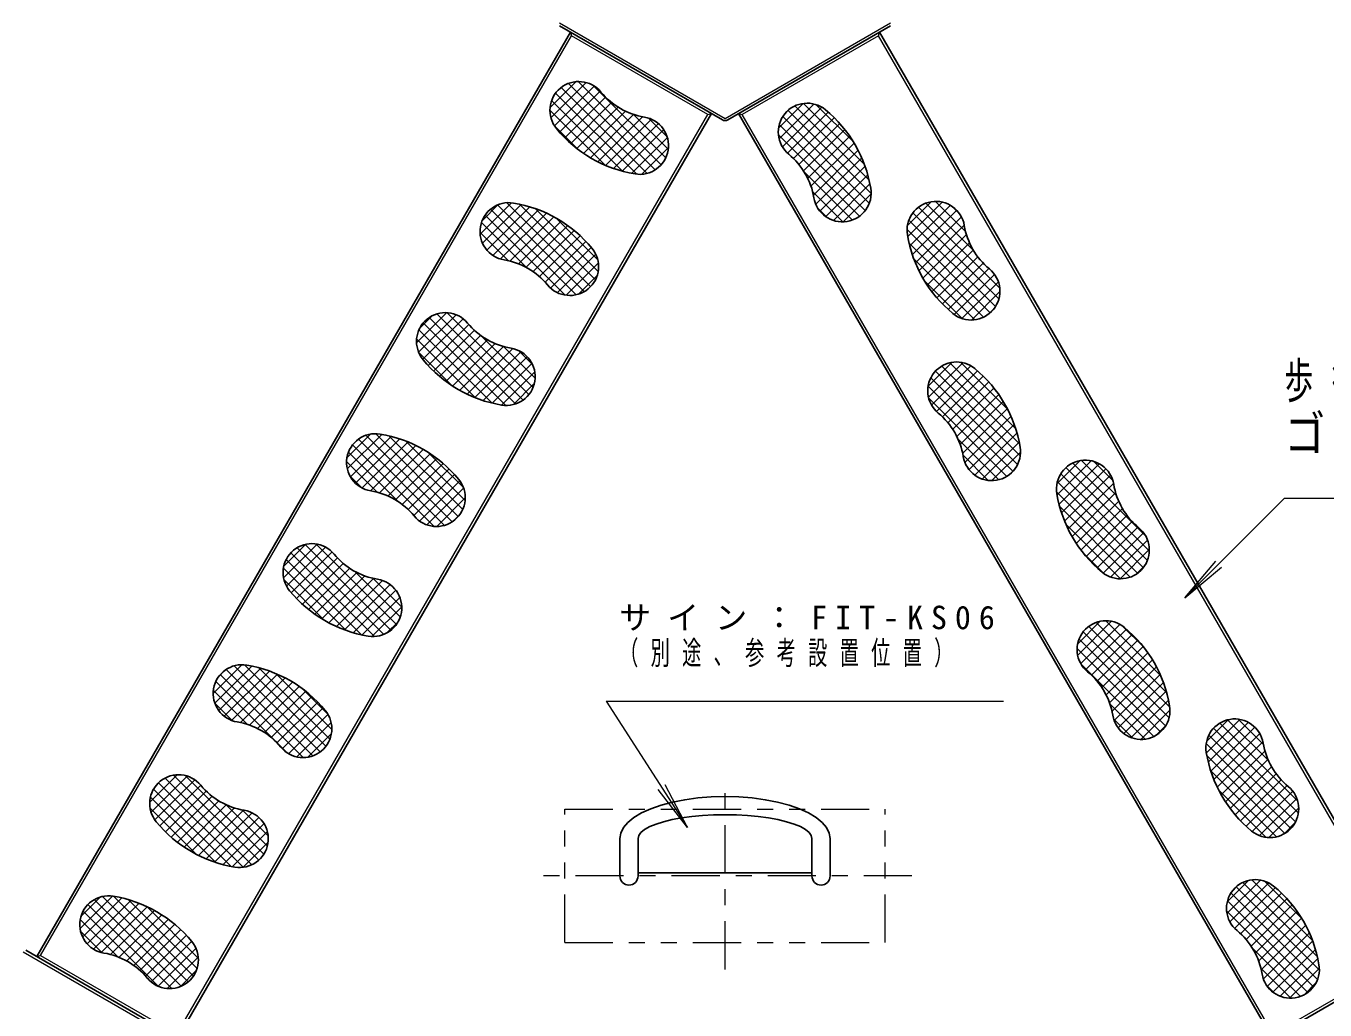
# Model space of a CAD drawing. Units: millimetres on the paper. Extents: x 55 to 420, y -309 to -40.
# Drawn here: x 102.8 to 183.9, y -134.4 to -73 of the extents above; entities that cross this region are included whole.
import ezdxf

# ---------------------------------------------------------------- set-up
doc = ezdxf.new("R2010")
doc.units = ezdxf.units.MM
doc.linetypes.add('USER2', pattern=[6, 3, -1, 1, -1])
doc.linetypes.add('USER3', pattern=[8, 3, -1, 1, -1, 1, -1])
doc.layers.add('LY_1', color=7, linetype='Continuous', lineweight=13)
doc.styles.add('ＭＳ ゴシック', font='')
doc.styles.get('ＭＳ ゴシック').set_extended_font_data('MS Gothic')

msp = doc.modelspace()

# ---------------------------------------------------------------- linework, layer by layer
at = {"layer": 'LY_1'}
for p, q in [((136.09, -72.767), (146.423, -78.733)), ((146.423, -78.733), (156.757, -72.767)), ((103.665, -131.026), (136.832, -73.58)), ((136.771, -73.352), (136.832, -73.58)), ((145.348, -78.497), (136.832, -73.58)), ((156.015, -73.58), (147.499, -78.497)), ((156.015, -73.58), (156.076, -73.352)), ((189.181, -131.026), (156.015, -73.58)), ((135.493, -78.053), (137.108, -76.438)), ((135.549, -78.705), (137.76, -76.493)), ((135.766, -79.195), (138.25, -76.71)), ((136.079, -79.589), (138.632, -77.036)), ((141.564, -82.167), (136.194, -76.797)), ((142.056, -81.952), (136.649, -76.545)), ((142.439, -81.627), (137.241, -76.43)), ((142.721, -81.202), (138.194, -76.676)), ((140.018, -82.035), (135.594, -77.611)), ((140.909, -82.22), (135.842, -77.152)), ((136.421, -79.954), (138.967, -77.408)), ((136.786, -80.296), (139.34, -77.742)), ((149.769, -79.334), (151.303, -77.8)), ((149.802, -80.008), (151.976, -77.833)), ((155.121, -81.582), (151.335, -77.796)), ((154.442, -80.196), (152.121, -77.875)), ((112.181, -135.943), (145.348, -78.497)), ((138.933, -81.657), (135.485, -78.209)), ((137.172, -80.617), (139.754, -78.035)), ((137.581, -80.915), (140.211, -78.285)), ((138.013, -81.19), (140.716, -78.487)), ((138.47, -81.44), (141.277, -78.633)), ((142.881, -80.656), (140.711, -78.486)), ((145.348, -78.497), (145.576, -78.436)), ((147.271, -78.436), (147.499, -78.497)), ((180.665, -135.943), (147.499, -78.497)), ((150.008, -80.509), (152.478, -78.039)), ((155.438, -84.021), (150.033, -78.615)), ((150.324, -80.9), (152.877, -78.347)), ((155.551, -83.426), (150.359, -78.234)), ((150.698, -81.233), (153.244, -78.687)), ((155.427, -82.595), (150.786, -77.954)), ((137.23, -80.661), (135.77, -79.201)), ((138.952, -81.665), (141.831, -78.786)), ((139.461, -81.863), (142.264, -79.06)), ((140.001, -82.03), (142.596, -79.435)), ((142.808, -79.875), (141.649, -78.717)), ((155.188, -84.477), (149.816, -79.105)), ((151.035, -81.603), (153.588, -79.05)), ((151.332, -82.013), (153.911, -79.434)), ((140.574, -82.164), (142.821, -79.918)), ((154.834, -84.831), (149.76, -79.756)), ((151.587, -82.466), (154.211, -79.841)), ((151.793, -82.966), (154.488, -80.271)), ((141.221, -82.225), (142.891, -80.555)), ((151.945, -83.522), (154.741, -80.726)), ((152.089, -84.084), (154.968, -81.205)), ((152.354, -84.527), (155.169, -81.712)), ((154.377, -85.081), (151.371, -82.075)), ((152.72, -84.868), (155.339, -82.249)), ((153.782, -85.193), (151.895, -83.306)), ((153.191, -85.104), (155.476, -82.819)), ((153.81, -85.192), (155.55, -83.452)), ((131.126, -85.956), (133.082, -84)), ((131.244, -85.13), (132.256, -84.119)), ((131.271, -86.518), (133.68, -84.109)), ((131.543, -86.953), (134.239, -84.257)), ((137.632, -89.549), (132.218, -84.134)), ((138.028, -89.238), (132.788, -83.997)), ((138.324, -88.826), (133.585, -84.087)), ((138.503, -88.298), (134.569, -84.365)), ((152.809, -84.927), (152.218, -84.335)), ((157.819, -85.426), (159.306, -83.939)), ((157.838, -86.114), (159.992, -83.96)), ((157.964, -86.695), (160.5, -84.159)), ((163.586, -89.34), (158.519, -84.273)), ((161.957, -87.004), (158.978, -84.025)), ((161.448, -85.787), (159.576, -83.916)), ((161.109, -84.742), (160.569, -84.201)), ((136.438, -89.769), (131.438, -84.769)), ((137.125, -89.748), (131.777, -84.401)), ((131.916, -87.288), (134.766, -84.437)), ((132.395, -87.515), (135.264, -84.646)), ((132.976, -87.641), (135.735, -84.882)), ((133.513, -87.812), (136.182, -85.143)), ((138.477, -87.566), (135.866, -84.955)), ((163.318, -90.486), (157.912, -85.08)), ((158.125, -87.241), (160.896, -84.471)), ((163.533, -89.994), (158.164, -84.625)), ((158.316, -87.757), (161.191, -84.882)), ((132.871, -87.616), (131.12, -85.865)), ((133.996, -88.034), (131.204, -85.242)), ((133.997, -88.035), (136.604, -85.427)), ((134.436, -88.303), (137.004, -85.735)), ((162.994, -90.869), (157.796, -85.671)), ((158.536, -88.244), (161.369, -85.411)), ((158.782, -88.706), (161.503, -85.985)), ((134.833, -88.613), (137.381, -86.065)), ((135.189, -88.963), (137.737, -86.416)), ((135.527, -89.333), (138.07, -86.79)), ((162.569, -91.151), (157.916, -86.498)), ((159.052, -89.143), (161.694, -86.5)), ((135.951, -89.616), (138.352, -87.215)), ((162.022, -91.312), (158.219, -87.508)), ((159.345, -89.557), (161.935, -86.967)), ((159.661, -89.948), (162.219, -87.389)), ((136.497, -89.778), (138.514, -87.761)), ((159.999, -90.317), (162.545, -87.771)), ((160.359, -90.664), (162.911, -88.112)), ((137.273, -89.708), (138.444, -88.537)), ((161.243, -91.239), (158.886, -88.883)), ((160.743, -90.987), (163.256, -88.474)), ((161.209, -91.228), (163.497, -88.94)), ((161.818, -91.326), (163.595, -89.549)), ((127.154, -92.756), (129.045, -90.865)), ((134.169, -95.985), (129.049, -90.866)), ((162.919, -90.932), (163.201, -90.65)), ((127.282, -93.336), (129.624, -90.993)), ((127.338, -91.865), (128.154, -91.049)), ((127.542, -93.782), (130.071, -91.253)), ((132.725, -96.663), (127.571, -91.508)), ((127.87, -94.161), (130.42, -91.612)), ((133.338, -96.568), (127.942, -91.173)), ((133.806, -96.329), (128.42, -90.943)), ((131.872, -96.517), (127.301, -91.945)), ((128.221, -94.518), (130.768, -91.971)), ((128.594, -94.852), (131.156, -92.29)), ((134.43, -95.539), (131.241, -92.35)), ((130.837, -96.189), (127.158, -92.51)), ((128.989, -95.164), (131.586, -92.567)), ((129.406, -95.454), (132.06, -92.8)), ((129.847, -95.72), (132.584, -92.983)), ((130.313, -95.961), (133.165, -93.109)), ((130.805, -96.176), (133.672, -93.31)), ((134.559, -94.961), (132.579, -92.981)), ((134.381, -94.075), (133.55, -93.244)), ((129.374, -95.433), (127.285, -93.344)), ((131.325, -96.363), (134.066, -93.622)), ((131.877, -96.518), (134.36, -94.035)), ((159.11, -95.449), (160.585, -93.973)), ((159.127, -96.138), (161.274, -93.991)), ((164.582, -98.114), (160.466, -93.998)), ((164.082, -96.907), (161.142, -93.967)), ((132.464, -96.638), (134.537, -94.565)), ((164.7, -100.353), (159.28, -94.933)), ((159.325, -96.647), (161.784, -94.189)), ((164.867, -99.813), (159.571, -94.517)), ((159.635, -97.044), (162.187, -94.492)), ((164.825, -99.064), (159.963, -94.202)), ((160.009, -97.377), (162.555, -94.832)), ((133.201, -96.609), (134.508, -95.302)), ((164.413, -100.773), (159.107, -95.467)), ((160.349, -97.745), (162.901, -95.193)), ((160.649, -98.152), (163.225, -95.576)), ((164.026, -101.093), (159.146, -96.213)), ((160.906, -98.603), (163.527, -95.982)), ((161.115, -99.1), (163.805, -96.41)), ((161.271, -99.652), (164.06, -96.863)), ((161.41, -100.219), (164.289, -97.341)), ((161.668, -100.669), (164.49, -97.846)), ((122.809, -99.929), (124.288, -98.451)), ((122.828, -100.618), (124.978, -98.468)), ((123.026, -101.127), (125.559, -98.593)), ((123.337, -101.523), (126.106, -98.754)), ((128.902, -104.153), (123.522, -98.773)), ((123.747, -101.82), (126.622, -98.945)), ((129.385, -103.93), (123.985, -98.529)), ((129.761, -103.598), (124.589, -98.426)), ((130.036, -103.166), (125.432, -98.562)), ((130.186, -102.609), (126.457, -98.88)), ((163.529, -101.303), (160.975, -98.75)), ((162.028, -101.016), (164.663, -98.381)), ((162.492, -101.259), (164.802, -98.949)), ((126.007, -102.672), (122.908, -99.573)), ((128.263, -104.221), (123.163, -99.122)), ((124.275, -101.999), (127.109, -99.165)), ((124.849, -102.132), (127.571, -99.41)), ((125.365, -102.323), (128.008, -99.68)), ((130.082, -101.798), (127.883, -99.598)), ((162.864, -101.345), (161.296, -99.777)), ((163.099, -101.359), (164.885, -99.573)), ((124.723, -102.096), (122.786, -100.159)), ((125.832, -102.563), (128.422, -99.973)), ((126.255, -102.848), (128.814, -100.289)), ((167.162, -101.539), (168.586, -100.114)), ((167.164, -102.243), (169.29, -100.118)), ((167.288, -102.826), (169.806, -100.309)), ((167.447, -103.375), (170.207, -100.614)), ((172.928, -105.753), (167.721, -100.546)), ((172.705, -104.823), (168.144, -100.261)), ((170.881, -102.292), (168.687, -100.098)), ((170.65, -101.353), (169.457, -100.161)), ((123.732, -101.811), (123, -101.08)), ((126.637, -103.173), (129.183, -100.627)), ((126.979, -103.538), (129.53, -100.987)), ((127.34, -103.884), (129.853, -101.371)), ((164.171, -100.994), (164.52, -100.645)), ((172.553, -106.792), (167.187, -101.426)), ((172.808, -106.34), (167.4, -100.932)), ((167.637, -103.892), (170.509, -101.02)), ((127.804, -104.127), (130.096, -101.835)), ((172.195, -107.142), (167.141, -102.087)), ((167.855, -104.381), (170.696, -101.54)), ((168.099, -104.844), (170.826, -102.117)), ((128.412, -104.226), (130.195, -102.443)), ((171.734, -107.387), (167.33, -102.983)), ((168.368, -105.283), (171.014, -102.636)), ((181.371, -102.459), (175.146, -108.684)), ((181.371, -102.459), (208.371, -102.459)), ((129.49, -103.855), (129.824, -103.521)), ((168.66, -105.698), (171.252, -103.105)), ((168.974, -106.09), (171.534, -103.53)), ((171.131, -107.492), (167.714, -104.074)), ((169.311, -106.461), (171.857, -103.914)), ((169.67, -106.809), (172.22, -104.258)), ((170.052, -107.134), (172.571, -104.615)), ((118.848, -107.426), (120.947, -105.327)), ((118.861, -106.706), (120.227, -105.34)), ((125.552, -110.703), (120.196, -105.347)), ((125.896, -110.339), (120.871, -105.315)), ((170.511, -107.382), (172.819, -105.074)), ((123.721, -110.993), (119.012, -106.284)), ((119.033, -107.949), (121.47, -105.511)), ((124.529, -111.094), (119.303, -105.868)), ((119.328, -108.36), (121.878, -105.811)), ((119.665, -108.73), (122.211, -106.184)), ((125.106, -110.964), (119.694, -105.552)), ((170.104, -107.172), (168.757, -105.824)), ((171.108, -107.492), (172.929, -105.671)), ((122.728, -110.707), (118.84, -106.819)), ((120.024, -109.079), (122.575, -106.528)), ((120.405, -109.405), (122.978, -106.832)), ((120.808, -109.709), (123.424, -107.093)), ((126.135, -109.871), (123.28, -107.016)), ((172.1, -107.207), (172.644, -106.663)), ((175.146, -108.684), (177.074, -106.386)), ((175.146, -108.684), (177.444, -106.756)), ((121.405, -110.092), (118.881, -107.567)), ((121.234, -109.989), (123.916, -107.308)), ((121.685, -110.246), (124.461, -107.47)), ((122.16, -110.478), (125.036, -107.602)), ((122.662, -110.683), (125.497, -107.848)), ((126.228, -109.258), (124.434, -107.463)), ((123.194, -110.858), (125.854, -108.198)), ((123.758, -111.001), (126.109, -108.651)), ((124.371, -111.096), (126.228, -109.239)), ((125.304, -110.869), (126.001, -110.172)), ((168.453, -112.268), (170.572, -110.149)), ((168.453, -111.561), (169.865, -110.149)), ((168.643, -112.786), (171.089, -110.339)), ((174.016, -114.619), (169.615, -110.218)), ((173.631, -113.526), (170.218, -110.114)), ((174.16, -116.177), (168.795, -110.812)), ((168.947, -113.189), (171.497, -110.638)), ((174.206, -115.516), (169.153, -110.463)), ((169.321, -113.522), (171.867, -110.976)), ((172.579, -111.768), (171.252, -110.441)), ((173.627, -117.058), (168.419, -111.851)), ((173.948, -116.673), (168.54, -111.264)), ((169.663, -113.887), (172.214, -111.336)), ((169.965, -114.292), (172.539, -111.718)), ((173.205, -117.344), (168.638, -112.777)), ((170.224, -114.74), (172.842, -112.122)), ((170.437, -115.234), (173.122, -112.549)), ((114.451, -114.651), (116.243, -112.86)), ((114.553, -115.257), (116.866, -112.944)), ((114.797, -115.72), (117.434, -113.083)), ((114.8, -113.596), (115.187, -113.209)), ((120.074, -118.66), (114.893, -113.479)), ((115.144, -116.079), (117.968, -113.256)), ((120.674, -118.553), (115.271, -113.15)), ((115.595, -116.336), (118.473, -113.458)), ((121.134, -118.306), (115.758, -112.929)), ((121.491, -117.955), (116.402, -112.866)), ((121.744, -117.501), (117.285, -113.043)), ((121.861, -116.911), (118.358, -113.408)), ((170.596, -115.782), (173.378, -113)), ((170.731, -116.354), (173.609, -113.477)), ((119.068, -118.36), (114.616, -113.909)), ((116.163, -116.475), (118.951, -113.687)), ((116.715, -116.631), (119.404, -113.942)), ((117.211, -116.841), (119.832, -114.22)), ((121.626, -115.969), (119.99, -114.333)), ((170.982, -116.81), (173.812, -113.98)), ((116.588, -116.588), (114.462, -114.462)), ((117.661, -117.098), (120.237, -114.522)), ((118.069, -117.398), (120.621, -114.846)), ((118.436, -117.738), (120.981, -115.192)), ((139.007, -115.142), (163.81, -115.142)), ((139.007, -115.142), (144.086, -123.021)), ((171.336, -117.163), (173.986, -114.513)), ((171.794, -117.413), (174.128, -115.079)), ((115.649, -116.356), (114.555, -115.262)), ((118.769, -118.112), (121.32, -115.56)), ((119.166, -118.421), (121.623, -115.965)), ((172.662, -117.508), (170.464, -115.31)), ((172.389, -117.524), (174.218, -115.696)), ((119.677, -118.618), (121.82, -116.475)), ((171.894, -117.447), (170.696, -116.249)), ((173.366, -117.255), (173.948, -116.673)), ((176.491, -118.372), (178.587, -116.277)), ((176.506, -117.65), (177.865, -116.291)), ((176.613, -118.957), (179.111, -116.46)), ((176.77, -119.508), (179.519, -116.759)), ((182.24, -122.136), (176.935, -116.831)), ((182.2, -121.389), (177.323, -116.512)), ((180.369, -118.851), (177.82, -116.302)), ((180.05, -117.825), (178.487, -116.261)), ((120.368, -118.634), (121.836, -117.166)), ((182.068, -122.671), (176.648, -117.251)), ((176.958, -120.027), (179.827, -117.158)), ((181.777, -123.087), (176.48, -117.791)), ((177.174, -120.518), (180.022, -117.67)), ((177.417, -120.982), (180.149, -118.25)), ((181.385, -123.403), (176.522, -118.539)), ((177.684, -121.422), (180.334, -118.772)), ((177.974, -121.839), (180.57, -119.244)), ((110.487, -121.444), (112.198, -119.733)), ((110.568, -122.07), (112.825, -119.813)), ((110.799, -122.546), (113.301, -120.045)), ((116.87, -125.355), (111.45, -119.936)), ((117.295, -125.073), (111.979, -119.757)), ((117.619, -124.69), (112.711, -119.782)), ((180.883, -123.608), (176.764, -119.488)), ((178.288, -122.233), (180.849, -119.671)), ((178.623, -122.604), (181.17, -120.058)), ((115.564, -125.463), (110.728, -120.627)), ((116.324, -125.516), (111.039, -120.231)), ((111.118, -122.934), (113.671, -120.382)), ((111.463, -123.296), (114.009, -120.751)), ((144.086, -123.021), (142.247, -120.651)), ((144.086, -123.021), (142.687, -120.368)), ((180.208, -123.64), (177.261, -120.693)), ((178.981, -122.954), (181.53, -120.404)), ((179.361, -123.281), (181.886, -120.756)), ((114.607, -125.214), (110.529, -121.135)), ((111.83, -123.636), (114.387, -121.08)), ((112.219, -123.954), (114.806, -121.368)), ((112.631, -124.25), (115.268, -121.613)), ((117.834, -124.198), (115.233, -121.596)), ((179.813, -123.536), (182.141, -121.208)), ((113.383, -124.697), (110.509, -121.822)), ((113.066, -124.522), (115.779, -121.809)), ((113.525, -124.77), (116.347, -121.948)), ((114.011, -124.992), (116.888, -122.114)), ((114.523, -125.186), (117.308, -122.401)), ((117.885, -123.542), (116.278, -121.935)), ((180.399, -123.656), (182.261, -121.795)), ((115.067, -125.349), (117.629, -122.788)), ((115.645, -125.479), (117.839, -123.284)), ((181.327, -123.436), (182.041, -122.722)), ((116.313, -125.517), (117.882, -123.948)), ((177.78, -128.398), (179.869, -126.308)), ((177.798, -127.672), (179.143, -126.327)), ((177.961, -128.923), (180.395, -126.49)), ((183.43, -131.104), (178.78, -126.454)), ((183.126, -130.093), (179.327, -126.294)), ((182.456, -128.716), (180.109, -126.368)), ((106.134, -129.333), (108.157, -127.31)), ((106.199, -128.561), (107.385, -127.375)), ((112.879, -132.678), (107.536, -127.335)), ((113.216, -132.308), (108.229, -127.321)), ((183.436, -132.524), (178.03, -127.118)), ((178.259, -129.333), (180.807, -126.784)), ((183.551, -131.932), (178.354, -126.736)), ((178.632, -129.667), (181.178, -127.121)), ((106.297, -129.876), (108.748, -127.425)), ((106.581, -130.299), (109.303, -127.578)), ((111.875, -133.088), (106.627, -127.84)), ((106.966, -130.622), (109.826, -127.761)), ((112.441, -132.947), (107.025, -127.531)), ((107.46, -130.835), (110.321, -127.974)), ((113.447, -131.831), (109.145, -127.53)), ((113.526, -131.204), (110.275, -127.952)), ((183.184, -132.98), (177.814, -127.609)), ((178.976, -130.029), (181.527, -127.479)), ((179.281, -130.432), (181.853, -127.859)), ((108.469, -131.096), (106.147, -128.774)), ((111.034, -132.954), (106.329, -128.249)), ((108.042, -130.96), (110.789, -128.213)), ((108.572, -131.137), (111.233, -128.477)), ((109.051, -131.365), (111.652, -128.764)), ((182.829, -133.332), (177.761, -128.263)), ((179.543, -130.877), (182.158, -128.262)), ((179.759, -131.368), (182.439, -128.688)), ((107.513, -130.848), (106.164, -129.499)), ((109.485, -131.639), (112.049, -129.074)), ((109.877, -131.954), (112.424, -129.406)), ((110.229, -132.309), (112.777, -129.761)), ((179.922, -131.912), (182.696, -129.138)), ((180.053, -132.488), (182.929, -129.613)), ((110.572, -132.673), (113.108, -130.137)), ((111.008, -132.943), (113.378, -130.574)), ((182.371, -133.58), (179.385, -130.595)), ((180.297, -132.951), (183.134, -130.114)), ((180.645, -133.31), (183.31, -130.646)), ((102.59, -130.79), (112.923, -136.756)), ((103.438, -131.087), (103.665, -131.026)), ((103.665, -131.026), (112.181, -135.943)), ((111.572, -133.087), (113.522, -131.137)), ((180.665, -135.943), (189.181, -131.026)), ((181.096, -133.567), (183.453, -131.209)), ((112.404, -132.962), (113.397, -131.969)), ((181.774, -133.69), (179.898, -131.815)), ((181.681, -133.689), (183.55, -131.82)), ((180.786, -133.41), (180.232, -132.856)), ((182.598, -133.479), (183.34, -132.737))]:
    msp.add_line(p, q, dxfattribs=at)
at = {"layer": 'LY_1', "lineweight": 25}
for p, q in [((136.09, -72.959), (146.257, -78.829)), ((146.59, -78.829), (156.757, -72.959)), ((103.438, -131.087), (136.771, -73.352)), ((189.409, -131.087), (156.076, -73.352)), ((112.242, -136.171), (145.576, -78.436)), ((180.604, -136.171), (147.271, -78.436)), ((139.857, -126.056), (139.857, -123.714)), ((140.99, -126.056), (140.99, -123.714)), ((151.857, -126.056), (151.857, -123.714)), ((152.99, -126.056), (152.99, -123.714)), ((151.857, -125.857), (140.99, -125.857)), ((102.757, -130.694), (112.923, -136.564)), ((190.09, -130.694), (179.923, -136.564))]:
    msp.add_line(p, q, dxfattribs=at)
at = {"layer": 'LY_1', "linetype": 'USER2'}
for p, q in [((146.423, -131.889), (146.423, -120.222)), ((158.09, -126.056), (134.757, -126.056))]:
    msp.add_line(p, q, dxfattribs=at)
at = {"layer": 'LY_1', "linetype": 'USER3'}
for p, q in [((136.423, -130.222), (136.423, -121.889)), ((136.423, -121.889), (156.423, -121.889)), ((156.423, -130.222), (156.423, -121.889)), ((136.423, -130.222), (156.423, -130.222))]:
    msp.add_line(p, q, dxfattribs=at)
at = {"layer": 'LY_1', "lineweight": 25}
for points in [[(152.99, -123.714), (152.934, -123.372), (152.766, -123.036), (152.49, -122.712), (152.11, -122.405), (151.633, -122.12), (151.067, -121.863), (150.421, -121.637), (149.707, -121.446), (148.936, -121.295), (148.123, -121.185), (147.28, -121.118), (146.423, -121.095), (145.566, -121.118), (144.724, -121.185), (143.91, -121.295), (143.14, -121.446), (142.426, -121.637), (141.78, -121.863), (141.214, -122.12), (140.736, -122.405), (140.357, -122.712), (140.08, -123.036), (139.913, -123.372), (139.857, -123.714)], [(151.857, -123.714), (151.81, -123.52), (151.672, -123.33), (151.443, -123.146), (151.129, -122.972), (150.734, -122.81), (150.265, -122.664), (149.731, -122.536), (149.14, -122.428), (148.503, -122.342), (147.83, -122.279), (147.133, -122.242), (146.423, -122.229), (145.714, -122.242), (145.017, -122.279), (144.344, -122.342), (143.707, -122.428), (143.116, -122.536), (142.581, -122.664), (142.113, -122.81), (141.718, -122.972), (141.404, -123.146), (141.175, -123.33), (141.037, -123.52), (140.99, -123.714)]]:
    msp.add_lwpolyline(points, dxfattribs=at)
for centre, radius, start, end in [((137.285, -78.229), 1.8, 39.39031, 219.39031), ((142.115, -74.263), 4.45, 219.39031, 260.60969), ((151.551, -79.583), 1.8, 50.60969, 230.60969), ((141.095, -80.429), 1.8, 260.60969, 80.60969), ((147.585, -84.413), 8.05, 9.39031, 50.60969), ((142.115, -74.263), 8.05, 219.39031, 260.60969), ((146.423, -78.54), 0.333, 240, 300), ((147.585, -84.413), 4.45, 9.39031, 50.60969), ((153.751, -83.393), 1.8, 189.39031, 9.39031), ((132.918, -85.793), 1.8, 80.60969, 260.60969), ((131.898, -91.959), 8.05, 39.39031, 80.60969), ((159.595, -85.715), 1.8, 9.39031, 189.39031), ((165.762, -84.696), 8.05, 189.39031, 230.60969), ((165.762, -84.696), 4.45, 189.39031, 230.60969), ((131.898, -91.959), 4.45, 39.39031, 80.60969), ((136.729, -87.993), 1.8, 219.39031, 39.39031), ((161.795, -89.526), 1.8, 230.60969, 50.60969), ((128.951, -92.663), 1.8, 39.39031, 219.39031), ((133.782, -88.697), 4.45, 219.39031, 260.60969), ((132.762, -94.863), 1.8, 260.60969, 80.60969), ((133.782, -88.697), 8.05, 219.39031, 260.60969), ((160.885, -95.748), 1.8, 50.60969, 230.60969), ((156.918, -100.579), 8.05, 9.39031, 50.60969), ((156.918, -100.579), 4.45, 9.39031, 50.60969), ((124.585, -100.226), 1.8, 80.60969, 260.60969), ((123.565, -106.393), 8.05, 39.39031, 80.60969), ((163.085, -99.559), 1.8, 189.39031, 9.39031), ((168.929, -101.881), 1.8, 9.39031, 189.39031), ((128.395, -102.426), 1.8, 219.39031, 39.39031), ((123.565, -106.393), 4.45, 39.39031, 80.60969), ((175.095, -100.862), 8.05, 189.39031, 230.60969), ((175.095, -100.862), 4.45, 189.39031, 230.60969), ((171.129, -105.692), 1.8, 230.60969, 50.60969), ((120.618, -107.097), 1.8, 39.39031, 219.39031), ((125.448, -103.131), 4.45, 219.39031, 260.60969), ((124.429, -109.297), 1.8, 260.60969, 80.60969), ((125.448, -103.131), 8.05, 219.39031, 260.60969), ((170.218, -111.914), 1.8, 50.60969, 230.60969), ((166.252, -116.744), 8.05, 9.39031, 50.60969), ((116.251, -114.66), 1.8, 80.60969, 260.60969), ((115.232, -120.826), 8.05, 39.39031, 80.60969), ((166.252, -116.744), 4.45, 9.39031, 50.60969), ((120.062, -116.86), 1.8, 219.39031, 39.39031), ((172.418, -115.725), 1.8, 189.39031, 9.39031), ((115.232, -120.826), 4.45, 39.39031, 80.60969), ((178.262, -118.047), 1.8, 9.39031, 189.39031), ((184.428, -117.027), 8.05, 189.39031, 230.60969), ((184.428, -117.027), 4.45, 189.39031, 230.60969), ((112.285, -121.531), 1.8, 39.39031, 219.39031), ((117.115, -117.564), 4.45, 219.39031, 260.60969), ((180.462, -121.858), 1.8, 230.60969, 50.60969), ((116.095, -123.731), 1.8, 260.60969, 80.60969), ((117.115, -117.564), 8.05, 219.39031, 260.60969), ((140.423, -126.056), 0.567, 180, 0), ((152.423, -126.056), 0.567, 180, 0), ((179.551, -128.08), 1.8, 50.60969, 230.60969), ((107.918, -129.094), 1.8, 80.60969, 260.60969), ((106.898, -135.26), 8.05, 39.39031, 80.60969), ((175.585, -132.91), 8.05, 9.39031, 50.60969), ((175.585, -132.91), 4.45, 9.39031, 50.60969), ((111.729, -131.294), 1.8, 219.39031, 39.39031), ((106.898, -135.26), 4.45, 39.39031, 80.60969), ((181.751, -131.89), 1.8, 189.39031, 9.39031)]:
    msp.add_arc(centre, radius, start, end, dxfattribs=at)

# ---------------------------------------------------------------- texts
at = {"layer": 'LY_1', "attachment_point": 1, "style": 'ＭＳ ゴシック'}
for s, insert, char_height in [('\\T1.64;\\W0.6;歩行マット：', (181.371, -94.009), 2.199), ('\\T1.5;\\W0.85;ゴムマット\\~15t', (181.371, -97.309), 2.199), ('\\T1.5;サイン：FIT-KS06', (139.81, -109.175), 1.466), ('\\T1.64;\\W0.6;（別途、参考設置位置）', (139.81, -111.375), 1.466)]:
    msp.add_mtext(s, dxfattribs=dict(at, insert=insert, char_height=char_height))

doc.saveas('drawing.dxf')
